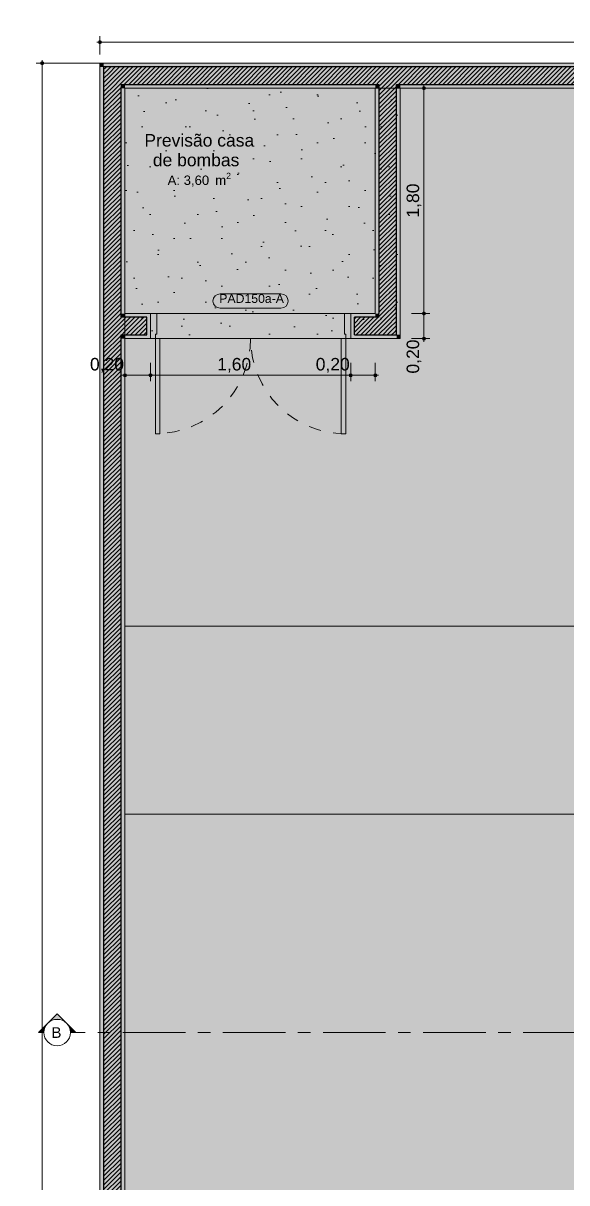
# Model space of a CAD drawing. Header units: metres. Extents: x -77.1 to 22, y -70.6 to -27.7.
# Drawn here: x -77.13 to -72.78, y -37.04 to -27.78 of the extents above; entities that cross this region are included whole.
import ezdxf
from ezdxf.enums import TextEntityAlignment as Align

# ---------------------------------------------------------------- set-up
doc = ezdxf.new("R2010")
doc.units = ezdxf.units.M
doc.header["$MEASUREMENT"] = 0
for name, pattern in [('Dashed', [0.07, 0.045, -0.025]), ('Dot & Dashed', [0.6, 0.5, -0.05, 0, -0.05]), ('Wipeout_Contour', [1, 0, -1])]:
    doc.linetypes.add(name, pattern=pattern)
for name, color, linetype, lineweight in [('0_Caneta_No__7', 7, 'Continuous', 13), ('0_Caneta_No__98', 7, 'Continuous', 0), ('0_Caneta_No__99', 7, 'Continuous', 20), ('LAJES.EST_Caneta_No__241', 7, 'Continuous', 13), ('Marcadores de Porta Archicad_Caneta_No__10', 7, 'Continuous', 5), ('PAREDE CONSTRUIR_Caneta_No__241', 7, 'Continuous', 13), ('PAREDE CONSTRUIR_Caneta_No__3', 7, 'Continuous', 25), ('Portas Archicad_Caneta_No__241', 7, 'Continuous', 13), ('Selos de Zona Archicad_Caneta_No__11', 7, 'Continuous', 5), ('TERRENO.ARQ_Caneta_No__241', 7, 'Continuous', 13), ('ZONA_Caneta_No__91', 255, 'Continuous', 0)]:
    doc.layers.add(name, color=color, linetype=linetype, lineweight=lineweight)
for name, color, linetype in [('COTAS EXECUTIVO.EXEC', 7, 'Continuous'), ('Marcadores de Porta Archicad', 7, 'Continuous'), ('PAREDE CONSTRUIR', 7, 'Continuous'), ('Portas Archicad', 7, 'Continuous'), ('TERRENO.ARQ', 7, 'Continuous'), ('ZONA', 7, 'Continuous')]:
    doc.layers.add(name, color=color, linetype=linetype)
for name, color, linetype, lineweight, true_color in [('COTAS EXECUTIVO.EXEC_Caneta_No__25', 7, 'Continuous', 13, 0x982312), ('LAJES.EST_Caneta_No__18', 7, 'Continuous', 0, 0xdfdfdf), ('Marcadores de Porta Archicad_Caneta_No__9', 7, 'Continuous', 5, 0x020202), ('Portas Archicad_Caneta_No__9', 7, 'Continuous', 5, 0x020202), ('Portas Archicad_Caneta_No__97', 7, 'Continuous', 5, 0x6b6b6b)]:
    doc.layers.add(name, color=color, linetype=linetype, lineweight=lineweight, true_color=true_color)
doc.styles.add('ESTILO_GERADO_1', font='arial.ttf')
doc.dimstyles.new('ESTILO_GERADO__1', dxfattribs={"dimtxt": 0.1, "dimasz": 0.0475, "dimexe": 0.18, "dimexo": 0.1, "dimgap": 0, "dimtad": 1, "dimtih": 1, "dimtoh": 1, "dimzin": 0, "dimdsep": 46, "dimtxsty": 'ESTILO_GERADO_1', "dimblk": 'ARROWHEAD_11', "dimblk1": 'ARROWHEAD_11', "dimblk2": 'ARROWHEAD_11', "dimcen": 0.09, "dimclrd": 256, "dimclre": 256, "dimclrt": 256, "dimadec": 0, "dimazin": 0, "dimtfac": 1, "dimtdec": 4, "dimtmove": 0, "dimatfit": 3, "dimfxl": 0, "dimtolj": 1, "dimtzin": 0, "dimarcsym": 0})
doc.dimstyles.new('ESTILO_GERADO__2', dxfattribs={"dimtxt": 0.1, "dimasz": 0.0475, "dimexe": 0.18, "dimexo": 0.1, "dimgap": 0, "dimtad": 1, "dimzin": 0, "dimdsep": 46, "dimtxsty": 'ESTILO_GERADO_1', "dimblk": 'ARROWHEAD_11', "dimblk1": 'ARROWHEAD_11', "dimblk2": 'ARROWHEAD_11', "dimcen": 0.09, "dimclrd": 256, "dimclre": 256, "dimclrt": 256, "dimadec": 0, "dimazin": 0, "dimtfac": 1, "dimtdec": 4, "dimtmove": 0, "dimatfit": 3, "dimfxl": 0, "dimtolj": 1, "dimtzin": 0, "dimarcsym": 0})
doc.dimstyles.new('ESTILO_GERADO__29', dxfattribs={"dimtxt": 0.1, "dimasz": 0.0475, "dimexe": 0.18, "dimexo": 0.588019, "dimgap": 0, "dimtad": 1, "dimzin": 0, "dimdsep": 46, "dimtxsty": 'ESTILO_GERADO_1', "dimblk": 'ARROWHEAD_11', "dimblk1": 'ARROWHEAD_11', "dimblk2": 'ARROWHEAD_11', "dimcen": 0.09, "dimclrd": 256, "dimclre": 256, "dimclrt": 256, "dimadec": 0, "dimazin": 0, "dimtfac": 1, "dimtdec": 4, "dimtmove": 0, "dimatfit": 3, "dimfxl": 0, "dimtolj": 1, "dimtzin": 0, "dimarcsym": 0})
pattern_1 = [(45, (0, 0), (-0.0176776695, 0.0176776695), [])]
pattern_2 = [(45, (0, 0.6), (-0.1909188, 0.1909188), [0, -0.18, 0, -0.27]), (110, (0.6, 0.6), (0.253717, 0.09234544), [0, -0.132, 0, -0.228])]

# ---------------------------------------------------------------- blocks, each defined once
blk = doc.blocks.new('Double Door 26')
at = {"layer": 'Portas Archicad', "linetype": 'Continuous', "lineweight": 0, "true_color": 0xffffff}
for points in [[(-0.76, 0.76), (-0.76, 0), (-0.725, 0), (-0.725, 0.76)], [(0.76, 0.76), (0.725, 0.76), (0.725, 0), (0.76, 0)], [(-0.75, -0.2), (-0.75, -0.035), (-0.76, -0.035), (-0.76, 0), (-0.8, 0), (-0.8, -0.2)], [(0.8, -0.2), (0.8, 0), (0.76, 0), (0.76, -0.035), (0.75, -0.035), (0.75, -0.2)]]:
    blk.add_hatch(color=7, dxfattribs=at).paths.add_polyline_path(points)
at = {"layer": 'Portas Archicad_Caneta_No__241', "color": 7, "linetype": 'Continuous', "lineweight": 13}
for p, q in [((-0.76, 0.76), (-0.76, 0)), ((-0.725, 0.76), (-0.76, 0.76)), ((-0.725, 0), (-0.725, 0.76)), ((0.725, 0), (0.725, 0.76)), ((0.725, 0.76), (0.76, 0.76)), ((0.76, 0.76), (0.76, 0)), ((-0.76, 0), (-0.8, 0)), ((-0.8, 0), (-0.8, -0.2)), ((-0.8, -0.03), (-0.8, 0)), ((-0.8, -0.03), (-0.8, 0)), ((-0.8, -0.03), (-0.8, 0)), ((-0.8, -0.03), (-0.8, 0)), ((-0.76, -0.035), (-0.76, 0)), ((-0.76, 0), (-0.725, 0)), ((0.76, 0), (0.725, 0)), ((0.8, 0), (0.76, 0)), ((0.76, 0), (0.76, -0.035)), ((0.8, -0.2), (0.8, 0)), ((0.8, -0.03), (0.8, 0)), ((0.8, -0.03), (0.8, 0)), ((0.8, -0.03), (0.8, 0)), ((0.8, -0.03), (0.8, 0)), ((-0.8, -0.17), (-0.8, -0.03)), ((-0.8, -0.17), (-0.8, -0.03)), ((-0.8, -0.17), (-0.8, -0.03)), ((-0.8, -0.17), (-0.8, -0.03)), ((-0.75, -0.035), (-0.76, -0.035)), ((-0.75, -0.2), (-0.75, -0.035)), ((0.76, -0.035), (0.75, -0.035)), ((0.75, -0.035), (0.75, -0.2)), ((0.8, -0.17), (0.8, -0.03)), ((0.8, -0.17), (0.8, -0.03)), ((0.8, -0.17), (0.8, -0.03)), ((0.8, -0.17), (0.8, -0.03)), ((-0.8, -0.2), (-0.8, -0.17)), ((-0.8, -0.2), (-0.8, -0.17)), ((0.8, -0.2), (0.8, -0.17)), ((0.8, -0.2), (0.8, -0.17)), ((-0.8, -0.2), (-0.75, -0.2)), ((0.75, -0.2), (0.8, -0.2))]:
    blk.add_line(p, q, dxfattribs=at)
at = {"layer": 'Portas Archicad_Caneta_No__9', "color": 18, "linetype": 'Continuous', "lineweight": 5, "true_color": 0x020202}
for p, q in [((-0.8, 0), (0.8, 0)), ((-0.8, -0.2), (0.8, -0.2))]:
    blk.add_line(p, q, dxfattribs=at)
at = {"layer": 'Portas Archicad_Caneta_No__97', "color": 251, "linetype": 'Dashed', "lineweight": 5, "true_color": 0x6b6b6b}
for centre, start, end in [((-0.76, 0), 0, 90), ((0.76, 0), 90, 180)]:
    blk.add_arc(centre, 0.76, start, end, dxfattribs=at)
blk = doc.blocks.new('D Marker 22_4')
at = {"layer": 'Marcadores de Porta Archicad_Caneta_No__9', "color": 18, "linetype": 'Continuous', "lineweight": 5, "true_color": 0x020202, "flags": 128}
blk.add_lwpolyline([(-0.2431, -0.2425), (0.2431, -0.2425, -1), (0.2431, -0.3575), (-0.2431, -0.3575, -1)], format="xyb", close=True, dxfattribs=at)
at = {"layer": 'Marcadores de Porta Archicad_Caneta_No__10', "color": 7, "lineweight": 5, "style": 'ESTILO_GERADO_1'}
blk.add_attdef('AC_WIDO_ID', text='', height=0.07, rotation=180, dxfattribs=at).set_placement((0.2499, -0.2182), align=Align.BOTTOM_LEFT)
blk = doc.blocks.new('*D254')
at = {"layer": 'COTAS EXECUTIVO.EXEC_Caneta_No__25', "linetype": 'Continuous', "lineweight": 13, "true_color": 0x982312}
for points in [[(-76.5265, -27.9336), (-76.5255, -27.9384), (-76.5228, -27.9425), (-76.5188, -27.9452), (-76.514, -27.9461), (-76.5092, -27.9452), (-76.5051, -27.9425), (-76.5024, -27.9384), (-76.5015, -27.9336), (-76.5024, -27.9289), (-76.5051, -27.9248), (-76.5092, -27.9221), (-76.514, -27.9211), (-76.5188, -27.9221), (-76.5228, -27.9248), (-76.5255, -27.9289)], [(-41.5265, -27.9336), (-41.5256, -27.9384), (-41.5229, -27.9425), (-41.5188, -27.9452), (-41.514, -27.9461), (-41.5093, -27.9452), (-41.5052, -27.9425), (-41.5025, -27.9384), (-41.5015, -27.9336), (-41.5025, -27.9289), (-41.5052, -27.9248), (-41.5093, -27.9221), (-41.514, -27.9211), (-41.5188, -27.9221), (-41.5229, -27.9248), (-41.5256, -27.9289)]]:
    blk.add_hatch(color=24, dxfattribs=at).paths.add_polyline_path(points)
at = {"layer": 'COTAS EXECUTIVO.EXEC_Caneta_No__25', "color": 24, "linetype": 'Continuous', "lineweight": 13, "true_color": 0x982312}
for p, q in [((-76.539, -27.9336), (-76.5265, -27.9336)), ((-76.514, -27.9211), (-76.514, -27.8868)), ((-76.514, -28.0336), (-76.514, -27.9461)), ((-76.5015, -27.9336), (-41.5265, -27.9336)), ((-41.514, -27.9211), (-41.514, -27.8868)), ((-41.514, -28.0336), (-41.514, -27.9461)), ((-41.5015, -27.9336), (-41.489, -27.9336))]:
    blk.add_line(p, q, dxfattribs=at)
for centre in [(-76.514, -27.9336), (-41.514, -27.9336)]:
    blk.add_circle(centre, 0.0125, dxfattribs=at)
at = {"layer": 'COTAS EXECUTIVO.EXEC_Caneta_No__25', "color": 24, "lineweight": 13, "true_color": 0x982312, "insert": (-59.1856, -27.9136), "char_height": 0.1, "attachment_point": 7, "style": 'ESTILO_GERADO_1'}
blk.add_mtext('\\A1;{\\pql;\\fArial|b0|i0|c0|p0;\\W1.000000;35,00}', dxfattribs=at)
blk = doc.blocks.new('ARROWHEAD_11')
at = {"color": 0, "linetype": 'Continuous', "lineweight": 0}
blk.add_line((0, 0), (-1, 0), dxfattribs=at)
at = {"color": 0, "linetype": 'Continuous', "lineweight": 0, "const_width": 0.25, "flags": 128}
blk.add_lwpolyline([(-0.125, 0, 1), (0.125, 0, 1)], format="xyb", close=True, dxfattribs=at)
blk = doc.blocks.new('Previsão casa de bombas_9_35_7', base_point=(-75.7198, -28.8611))
at = {"layer": 'Selos de Zona Archicad_Caneta_No__11', "color": 7, "lineweight": 5, "insert": (-75.7198, -28.6679), "char_height": 0.1, "width": 1, "attachment_point": 2, "line_spacing_factor": 0.942898, "style": 'ESTILO_GERADO_1'}
blk.add_mtext('\\A1;{\\pqc;\\pt0,0.55;\\fArial|b0|i0|c0|p0;\\W1.000000;Previsão casa de bombas\\fArial|b0|i0|c0|p0;\\W1.000000;\\A1{\\H.66x;\\S^  ;}\\fArial|b0|i0|c0|p0;\\W1.000000;\\fArial|b0|i0|c0|p0;\\W1.000000;\\A1{\\H.66x;\\S^  ;}}', dxfattribs=at)
at = {"layer": 'Selos de Zona Archicad_Caneta_No__11', "color": 7, "lineweight": 5, "insert": (-75.7198, -28.9775), "char_height": 0.075, "attachment_point": 2, "style": 'ESTILO_GERADO_1'}
blk.add_mtext('\\A1;{\\pqc;\\pt0,0.55;\\fArial|b0|i0|c0|p0;\\W1.000000;A: 3,60\\fArial|b0|i0|c0|p0;\\W1.000000;\\A1{\\H.66x;\\S^  ;}\\fArial|b0|i0|c0|p0;\\W1.000000; m\\fArial|b0|i0|c0|p0;\\W1.000000;\\A1{\\H.66x;\\S2^  ;}}', dxfattribs=at)
blk = doc.blocks.new('*D564')
at = {"layer": 'COTAS EXECUTIVO.EXEC_Caneta_No__25', "linetype": 'Continuous', "lineweight": 13, "true_color": 0x982312}
for points in [[(-73.9372, -30.1016), (-73.9362, -30.1064), (-73.9335, -30.1104), (-73.9295, -30.1131), (-73.9247, -30.1141), (-73.9199, -30.1131), (-73.9159, -30.1104), (-73.9132, -30.1064), (-73.9122, -30.1016), (-73.9132, -30.0968), (-73.9159, -30.0927), (-73.9199, -30.09), (-73.9247, -30.0891), (-73.9295, -30.09), (-73.9335, -30.0927), (-73.9362, -30.0968)], [(-73.9372, -30.3016), (-73.9362, -30.3064), (-73.9335, -30.3104), (-73.9295, -30.3131), (-73.9247, -30.3141), (-73.9199, -30.3131), (-73.9159, -30.3104), (-73.9132, -30.3064), (-73.9122, -30.3016), (-73.9132, -30.2968), (-73.9159, -30.2927), (-73.9199, -30.29), (-73.9247, -30.2891), (-73.9295, -30.29), (-73.9335, -30.2927), (-73.9362, -30.2968)]]:
    blk.add_hatch(color=24, dxfattribs=at).paths.add_polyline_path(points)
at = {"layer": 'COTAS EXECUTIVO.EXEC_Caneta_No__25', "color": 24, "linetype": 'Continuous', "lineweight": 13, "true_color": 0x982312}
for p, q in [((-73.9372, -30.1016), (-74.0247, -30.1016)), ((-73.8778, -30.1016), (-73.9122, -30.1016)), ((-73.9247, -30.2891), (-73.9247, -30.1141)), ((-73.9372, -30.3016), (-74.0247, -30.3016)), ((-73.9247, -30.3266), (-73.9247, -30.3141)), ((-73.8778, -30.3016), (-73.9122, -30.3016))]:
    blk.add_line(p, q, dxfattribs=at)
for centre in [(-73.9247, -30.1016), (-73.9247, -30.3016)]:
    blk.add_circle(centre, 0.0125, dxfattribs=at)
at = {"layer": 'COTAS EXECUTIVO.EXEC_Caneta_No__25', "color": 24, "lineweight": 13, "true_color": 0x982312, "insert": (-73.9447, -30.581), "char_height": 0.1, "attachment_point": 7, "rotation": 90, "style": 'ESTILO_GERADO_1'}
blk.add_mtext('\\A1;{\\pql;\\fArial|b0|i0|c0|p0;\\W1.000000;0,20}', dxfattribs=at)
blk = doc.blocks.new('*D565')
at = {"layer": 'COTAS EXECUTIVO.EXEC_Caneta_No__25', "linetype": 'Continuous', "lineweight": 13, "true_color": 0x982312}
for points in [[(-73.9372, -28.3016), (-73.9362, -28.3064), (-73.9335, -28.3104), (-73.9295, -28.3131), (-73.9247, -28.3141), (-73.9199, -28.3131), (-73.9159, -28.3104), (-73.9132, -28.3064), (-73.9122, -28.3016), (-73.9132, -28.2968), (-73.9159, -28.2927), (-73.9199, -28.29), (-73.9247, -28.2891), (-73.9295, -28.29), (-73.9335, -28.2927), (-73.9362, -28.2968)], [(-73.9372, -30.1016), (-73.9362, -30.1064), (-73.9335, -30.1104), (-73.9295, -30.1131), (-73.9247, -30.1141), (-73.9199, -30.1131), (-73.9159, -30.1104), (-73.9132, -30.1064), (-73.9122, -30.1016), (-73.9132, -30.0968), (-73.9159, -30.0927), (-73.9199, -30.09), (-73.9247, -30.0891), (-73.9295, -30.09), (-73.9335, -30.0927), (-73.9362, -30.0968)]]:
    blk.add_hatch(color=24, dxfattribs=at).paths.add_polyline_path(points)
at = {"layer": 'COTAS EXECUTIVO.EXEC_Caneta_No__25', "color": 24, "linetype": 'Continuous', "lineweight": 13, "true_color": 0x982312}
for p, q in [((-73.9372, -28.3016), (-74.0247, -28.3016)), ((-73.9247, -28.2891), (-73.9247, -28.2766)), ((-73.9247, -30.0891), (-73.9247, -28.3141)), ((-73.8778, -28.3016), (-73.9122, -28.3016)), ((-73.9372, -30.1016), (-74.0247, -30.1016)), ((-73.8778, -30.1016), (-73.9122, -30.1016))]:
    blk.add_line(p, q, dxfattribs=at)
for centre in [(-73.9247, -28.3016), (-73.9247, -30.1016)]:
    blk.add_circle(centre, 0.0125, dxfattribs=at)
at = {"layer": 'COTAS EXECUTIVO.EXEC_Caneta_No__25', "color": 24, "lineweight": 13, "true_color": 0x982312, "insert": (-73.9447, -29.335), "char_height": 0.1, "attachment_point": 7, "rotation": 90, "style": 'ESTILO_GERADO_1'}
blk.add_mtext('\\A1;{\\pql;\\fArial|b0|i0|c0|p0;\\W1.000000;1,80}', dxfattribs=at)
blk = doc.blocks.new('*D722')
at = {"layer": 'COTAS EXECUTIVO.EXEC_Caneta_No__25', "linetype": 'Continuous', "lineweight": 13, "true_color": 0x982312}
for points in [[(-76.3265, -30.5948), (-76.3255, -30.5996), (-76.3228, -30.6037), (-76.3188, -30.6064), (-76.314, -30.6073), (-76.3092, -30.6064), (-76.3051, -30.6037), (-76.3024, -30.5996), (-76.3015, -30.5948), (-76.3024, -30.59), (-76.3051, -30.586), (-76.3092, -30.5833), (-76.314, -30.5823), (-76.3188, -30.5833), (-76.3228, -30.586), (-76.3255, -30.59)], [(-76.1226, -30.5948), (-76.1216, -30.5996), (-76.1189, -30.6037), (-76.1148, -30.6064), (-76.1101, -30.6073), (-76.1053, -30.6064), (-76.1012, -30.6037), (-76.0985, -30.5996), (-76.0976, -30.5948), (-76.0985, -30.59), (-76.1012, -30.586), (-76.1053, -30.5833), (-76.1101, -30.5823), (-76.1148, -30.5833), (-76.1189, -30.586), (-76.1216, -30.59)]]:
    blk.add_hatch(color=24, dxfattribs=at).paths.add_polyline_path(points)
at = {"layer": 'COTAS EXECUTIVO.EXEC_Caneta_No__25', "color": 24, "linetype": 'Continuous', "lineweight": 13, "true_color": 0x982312}
for p, q in [((-76.314, -30.5823), (-76.314, -30.4948)), ((-76.1101, -30.5823), (-76.1101, -30.4948)), ((-76.339, -30.5948), (-76.3265, -30.5948)), ((-76.314, -30.6417), (-76.314, -30.6073)), ((-76.3015, -30.5948), (-76.1226, -30.5948)), ((-76.1101, -30.6417), (-76.1101, -30.6073))]:
    blk.add_line(p, q, dxfattribs=at)
for centre in [(-76.314, -30.5948), (-76.1101, -30.5948)]:
    blk.add_circle(centre, 0.0125, dxfattribs=at)
at = {"layer": 'COTAS EXECUTIVO.EXEC_Caneta_No__25', "color": 24, "lineweight": 13, "true_color": 0x982312, "insert": (-76.5934, -30.5748), "char_height": 0.1, "attachment_point": 7, "style": 'ESTILO_GERADO_1'}
blk.add_mtext('\\A1;{\\pql;\\fArial|b0|i0|c0|p0;\\W1.000000;0,20}', dxfattribs=at)
blk = doc.blocks.new('*D723')
at = {"layer": 'COTAS EXECUTIVO.EXEC_Caneta_No__25', "linetype": 'Continuous', "lineweight": 13, "true_color": 0x982312}
for points in [[(-76.1226, -30.5948), (-76.1216, -30.5996), (-76.1189, -30.6037), (-76.1148, -30.6064), (-76.1101, -30.6073), (-76.1053, -30.6064), (-76.1012, -30.6037), (-76.0985, -30.5996), (-76.0976, -30.5948), (-76.0985, -30.59), (-76.1012, -30.586), (-76.1053, -30.5833), (-76.1101, -30.5823), (-76.1148, -30.5833), (-76.1189, -30.586), (-76.1216, -30.59)], [(-74.5226, -30.5948), (-74.5216, -30.5996), (-74.5189, -30.6037), (-74.5148, -30.6064), (-74.5101, -30.6073), (-74.5053, -30.6064), (-74.5012, -30.6037), (-74.4985, -30.5996), (-74.4976, -30.5948), (-74.4985, -30.59), (-74.5012, -30.586), (-74.5053, -30.5833), (-74.5101, -30.5823), (-74.5148, -30.5833), (-74.5189, -30.586), (-74.5216, -30.59)]]:
    blk.add_hatch(color=24, dxfattribs=at).paths.add_polyline_path(points)
at = {"layer": 'COTAS EXECUTIVO.EXEC_Caneta_No__25', "color": 24, "linetype": 'Continuous', "lineweight": 13, "true_color": 0x982312}
for p, q in [((-76.1101, -30.5823), (-76.1101, -30.4948)), ((-74.5101, -30.5823), (-74.5101, -30.4948)), ((-76.1101, -30.6417), (-76.1101, -30.6073)), ((-76.0976, -30.5948), (-74.5226, -30.5948)), ((-74.5101, -30.6417), (-74.5101, -30.6073))]:
    blk.add_line(p, q, dxfattribs=at)
for centre in [(-76.1101, -30.5948), (-74.5101, -30.5948)]:
    blk.add_circle(centre, 0.0125, dxfattribs=at)
at = {"layer": 'COTAS EXECUTIVO.EXEC_Caneta_No__25', "color": 24, "lineweight": 13, "true_color": 0x982312, "char_height": 0.1, "attachment_point": 7, "style": 'ESTILO_GERADO_1'}
for s, insert in [('\\A1;{\\pql;\\fArial|b0|i0|c0|p0;\\W1.000000;1,60}', (-75.577, -30.5748)), ('\\A1;{\\pql;\\fArial|b0|i0|c0|p0;\\W1.000000;0,20}', (-74.7895, -30.5748))]:
    blk.add_mtext(s, dxfattribs=dict(at, insert=insert))
blk = doc.blocks.new('*D724')
at = {"layer": 'COTAS EXECUTIVO.EXEC_Caneta_No__25', "linetype": 'Continuous', "lineweight": 13, "true_color": 0x982312}
for points in [[(-74.5226, -30.5948), (-74.5216, -30.5996), (-74.5189, -30.6037), (-74.5148, -30.6064), (-74.5101, -30.6073), (-74.5053, -30.6064), (-74.5012, -30.6037), (-74.4985, -30.5996), (-74.4976, -30.5948), (-74.4985, -30.59), (-74.5012, -30.586), (-74.5053, -30.5833), (-74.5101, -30.5823), (-74.5148, -30.5833), (-74.5189, -30.586), (-74.5216, -30.59)], [(-74.3265, -30.5948), (-74.3255, -30.5996), (-74.3228, -30.6037), (-74.3188, -30.6064), (-74.314, -30.6073), (-74.3092, -30.6064), (-74.3051, -30.6037), (-74.3024, -30.5996), (-74.3015, -30.5948), (-74.3024, -30.59), (-74.3051, -30.586), (-74.3092, -30.5833), (-74.314, -30.5823), (-74.3188, -30.5833), (-74.3228, -30.586), (-74.3255, -30.59)]]:
    blk.add_hatch(color=24, dxfattribs=at).paths.add_polyline_path(points)
at = {"layer": 'COTAS EXECUTIVO.EXEC_Caneta_No__25', "color": 24, "linetype": 'Continuous', "lineweight": 13, "true_color": 0x982312}
for p, q in [((-74.5101, -30.5823), (-74.5101, -30.4948)), ((-74.314, -30.5823), (-74.314, -30.4948)), ((-74.5101, -30.6417), (-74.5101, -30.6073)), ((-74.4976, -30.5948), (-74.3265, -30.5948)), ((-74.314, -30.6417), (-74.314, -30.6073)), ((-74.3015, -30.5948), (-74.289, -30.5948))]:
    blk.add_line(p, q, dxfattribs=at)
for centre in [(-74.5101, -30.5948), (-74.314, -30.5948)]:
    blk.add_circle(centre, 0.0125, dxfattribs=at)
blk = doc.blocks.new('*D777')
at = {"layer": 'COTAS EXECUTIVO.EXEC_Caneta_No__25', "linetype": 'Continuous', "lineweight": 13, "true_color": 0x982312}
for points in [[(-76.9883, -28.1016), (-76.9874, -28.1064), (-76.9846, -28.1104), (-76.9806, -28.1131), (-76.9758, -28.1141), (-76.971, -28.1131), (-76.967, -28.1104), (-76.9643, -28.1064), (-76.9633, -28.1016), (-76.9643, -28.0968), (-76.967, -28.0927), (-76.971, -28.09), (-76.9758, -28.0891), (-76.9806, -28.09), (-76.9846, -28.0927), (-76.9874, -28.0968)], [(-76.9883, -67.1016), (-76.9874, -67.1064), (-76.9846, -67.1104), (-76.9806, -67.1131), (-76.9758, -67.1141), (-76.971, -67.1131), (-76.967, -67.1104), (-76.9643, -67.1064), (-76.9633, -67.1016), (-76.9643, -67.0968), (-76.967, -67.0927), (-76.971, -67.09), (-76.9758, -67.0891), (-76.9806, -67.09), (-76.9846, -67.0927), (-76.9874, -67.0968)]]:
    blk.add_hatch(color=24, dxfattribs=at).paths.add_polyline_path(points)
at = {"layer": 'COTAS EXECUTIVO.EXEC_Caneta_No__25', "color": 24, "linetype": 'Continuous', "lineweight": 13, "true_color": 0x982312}
for p, q in [((-76.9883, -28.1016), (-77.0227, -28.1016)), ((-76.9758, -28.0891), (-76.9758, -28.0766)), ((-76.9758, -67.0891), (-76.9758, -28.1141)), ((-76.3878, -28.1016), (-76.9633, -28.1016)), ((-76.9883, -67.1016), (-77.0227, -67.1016)), ((-76.9758, -67.1266), (-76.9758, -67.1141)), ((-76.3878, -67.1016), (-76.9633, -67.1016))]:
    blk.add_line(p, q, dxfattribs=at)
for centre in [(-76.9758, -28.1016), (-76.9758, -67.1016)]:
    blk.add_circle(centre, 0.0125, dxfattribs=at)
at = {"layer": 'COTAS EXECUTIVO.EXEC_Caneta_No__25', "color": 24, "lineweight": 13, "true_color": 0x982312, "insert": (-76.9958, -47.7732), "char_height": 0.1, "attachment_point": 7, "rotation": 90, "style": 'ESTILO_GERADO_1'}
blk.add_mtext('\\A1;{\\pql;\\fArial|b0|i0|c0|p0;\\W1.000000;39,00}', dxfattribs=at)

msp = doc.modelspace()

# ---------------------------------------------------------------- hatches: boundary and pattern name
at = {"layer": 'LAJES.EST_Caneta_No__18', "linetype": 'Continuous', "lineweight": 0, "true_color": 0xdfdfdf}
h = msp.add_hatch(dxfattribs=at)
h.set_pattern_fill('Piso_Externo__0007', color=254, style=0, pattern_type=2)
h.set_pattern_definition(pattern_2)
h.paths.add_polyline_path([(-76.514, -65.1016), (-73.814, -65.1016, -0.414214), (-75.814, -67.1016), (-66.814, -67.1016, -0.414214), (-68.814, -65.1016), (-68.814, -62.301), (-68.814, -45.4002, -0.414214), (-66.514, -43.1002), (-65.914, -43.1002), (-65.914, -42.3002), (-66.514, -42.3002), (-66.514, -38.2041), (-65.114, -38.2041), (-65.114, -36.7038), (-66.514, -36.7038), (-66.514, -32.5997), (-65.114, -32.5997), (-56.714, -32.5997), (-53.814, -32.5997), (-44.014, -32.5997), (-44.014, -42.3002), (-53.814, -42.3002), (-53.814, -47.1002), (-44.014, -47.1002), (-44.014, -50.8516), (-45.6136, -50.8516), (-45.6136, -52.3506), (-44.014, -52.3506), (-44.014, -60.3006), (-48.9163, -60.3006), (-48.9163, -61.1006), (-44.3609, -61.1006), (-44.3609, -67.1016), (-44.014, -67.1016), (-41.514, -67.1016), (-41.514, -28.1016), (-41.714, -28.1016), (-41.714, -60.3006), (-43.014, -60.3006), (-43.014, -30.0016), (-66.514, -30.0016), (-66.514, -28.1016), (-76.514, -28.1016)])
h.paths.add_polyline_path([(-73.814, -45.1016), (-76.314, -45.1016), (-76.314, -43.0892), (-75.7984, -43.0908, -0.414214), (-73.8139, -45.0876)], flags=0)
h.paths.add_polyline_path([(-73.814, -45.5846, -0.009328), (-73.814, -45.6604)], flags=0)
h.paths.add_polyline_path([(-52.814, -46.3002), (-52.814, -43.1002), (-44.014, -43.1002), (-44.014, -46.3002)], flags=0)
h.paths.add_polyline_path([(-67.714, -34.1), (-76.314, -34.1), (-76.314, -32.5997), (-67.714, -32.5997)], flags=0)
h = msp.add_hatch(dxfattribs=at)
h.set_pattern_fill('Piso_Externo__0007', color=254, style=0, pattern_type=2)
h.set_pattern_definition(pattern_2)
h.paths.add_polyline_path([(-76.314, -30.3016), (-74.114, -30.3016), (-74.114, -28.3016), (-76.314, -28.3016)])
at = {"layer": 'PAREDE CONSTRUIR', "linetype": 'Continuous', "lineweight": 0, "true_color": 0xffffff}
for points in [[(-76.514, -28.1316), (-76.484, -28.1316), (-76.514, -28.1016)], [(-76.514, -28.1016), (-76.484, -28.1316), (-76.484, -28.1016)], [(-76.514, -28.1316), (-76.514, -67.1016), (-76.484, -67.1016), (-76.484, -28.1316)], [(-76.484, -28.1016), (-76.484, -28.1316), (-41.544, -28.1316), (-41.544, -28.1016)], [(-76.344, -28.3016), (-76.314, -28.3016), (-76.344, -28.2716)], [(-76.344, -28.2716), (-76.314, -28.3016), (-76.314, -28.2716)], [(-76.344, -28.3016), (-76.344, -30.1016), (-76.314, -30.1016), (-76.314, -28.3016)], [(-74.314, -28.2716), (-76.314, -28.2716), (-76.314, -28.3016), (-74.314, -28.3016)], [(-74.284, -28.2716), (-74.314, -28.2716), (-74.314, -28.3016), (-74.284, -28.3016)], [(-74.284, -30.1016), (-74.284, -28.3016), (-74.314, -28.3016), (-74.314, -30.1016)], [(-74.114, -28.2716), (-74.144, -28.2716), (-74.144, -28.3016), (-74.114, -28.3016)], [(-74.114, -30.2716), (-74.114, -28.3016), (-74.144, -28.3016), (-74.144, -30.2716)], [(-41.714, -28.2716), (-74.114, -28.2716), (-74.114, -28.3016), (-41.714, -28.3016)], [(-76.344, -30.1016), (-76.344, -30.1316), (-76.314, -30.1316), (-76.314, -30.1016)], [(-76.314, -30.1016), (-76.314, -30.1316), (-76.1101, -30.1316), (-76.1101, -30.1016)], [(-74.5101, -30.1316), (-74.314, -30.1316), (-74.314, -30.1016), (-74.5101, -30.1016)], [(-74.284, -30.1016), (-74.314, -30.1016), (-74.284, -30.1316)], [(-74.314, -30.1316), (-74.284, -30.1316), (-74.314, -30.1016)], [(-76.1401, -30.2716), (-76.1101, -30.3016), (-76.1101, -30.1316), (-76.1401, -30.1316)], [(-74.4801, -30.2716), (-74.4801, -30.1316), (-74.5101, -30.1316), (-74.5101, -30.3016)], [(-76.344, -30.2716), (-76.344, -30.3016), (-76.314, -30.3016), (-76.314, -30.2716)], [(-76.314, -30.2716), (-76.314, -30.3016), (-76.1101, -30.3016), (-76.1401, -30.2716)], [(-74.5101, -30.3016), (-74.144, -30.3016), (-74.144, -30.2716), (-74.4801, -30.2716)], [(-74.114, -30.2716), (-74.144, -30.2716), (-74.114, -30.3016)], [(-74.144, -30.2716), (-74.144, -30.3016), (-74.114, -30.3016)], [(-76.344, -30.3016), (-76.344, -67.1016), (-76.314, -67.1016), (-76.314, -30.3016)]]:
    msp.add_hatch(color=7, dxfattribs=at).paths.add_polyline_path(points)
at = {"layer": 'PAREDE CONSTRUIR', "linetype": 'Continuous', "lineweight": 0, "true_color": 0x000000}
h = msp.add_hatch(dxfattribs=at)
h.set_pattern_fill('common_brick_0007', color=18, style=0, pattern_type=2)
h.set_pattern_definition(pattern_1)
h.paths.add_polyline_path([(-76.484, -28.2716), (-76.344, -28.2716), (-76.484, -28.1316)])
h = msp.add_hatch(dxfattribs=at)
h.set_pattern_fill('common_brick_0007', color=18, style=0, pattern_type=2)
h.set_pattern_definition(pattern_1)
h.paths.add_polyline_path([(-76.484, -28.1316), (-76.344, -28.2716), (-76.344, -28.1316)])
h = msp.add_hatch(dxfattribs=at)
h.set_pattern_fill('common_brick_0007', color=18, style=0, pattern_type=2)
h.set_pattern_definition(pattern_1)
h.paths.add_polyline_path([(-76.344, -28.1316), (-76.344, -28.2716), (-74.284, -28.2716), (-74.284, -28.1316)])
h = msp.add_hatch(dxfattribs=at)
h.set_pattern_fill('common_brick_0007', color=18, style=0, pattern_type=2)
h.set_pattern_definition(pattern_1)
h.paths.add_polyline_path([(-74.144, -28.1316), (-74.284, -28.1316), (-74.284, -28.2716), (-74.144, -28.2716)])
h = msp.add_hatch(dxfattribs=at)
h.set_pattern_fill('common_brick_0007', color=18, style=0, pattern_type=2)
h.set_pattern_definition(pattern_1)
h.paths.add_polyline_path([(-74.144, -28.1316), (-74.144, -28.2716), (-41.684, -28.2716), (-41.684, -28.1316)])
h = msp.add_hatch(dxfattribs=at)
h.set_pattern_fill('common_brick_0007', color=18, style=0, pattern_type=2)
h.set_pattern_definition(pattern_1)
h.paths.add_polyline_path([(-76.484, -28.2716), (-76.484, -30.1316), (-76.344, -30.1316), (-76.344, -28.2716)])
h = msp.add_hatch(dxfattribs=at)
h.set_pattern_fill('common_brick_0007', color=18, style=0, pattern_type=2)
h.set_pattern_definition(pattern_1)
h.paths.add_polyline_path([(-74.144, -28.2716), (-74.284, -28.2716), (-74.284, -28.3016), (-74.144, -28.3016)])
h = msp.add_hatch(dxfattribs=at)
h.set_pattern_fill('common_brick_0007', color=18, style=0, pattern_type=2)
h.set_pattern_definition(pattern_1)
h.paths.add_polyline_path([(-74.144, -30.1316), (-74.144, -28.3016), (-74.284, -28.3016), (-74.284, -30.1316)])
h = msp.add_hatch(dxfattribs=at)
h.set_pattern_fill('common_brick_0007', color=18, style=0, pattern_type=2)
h.set_pattern_definition(pattern_1)
h.paths.add_polyline_path([(-76.484, -30.1316), (-76.484, -30.2716), (-76.344, -30.2716), (-76.344, -30.1316)])
h = msp.add_hatch(dxfattribs=at)
h.set_pattern_fill('common_brick_0007', color=18, style=0, pattern_type=2)
h.set_pattern_definition(pattern_1)
h.paths.add_polyline_path([(-76.344, -30.1316), (-76.344, -30.2716), (-76.314, -30.2716), (-76.314, -30.1316)])
h = msp.add_hatch(dxfattribs=at)
h.set_pattern_fill('common_brick_0007', color=18, style=0, pattern_type=2)
h.set_pattern_definition(pattern_1)
h.paths.add_polyline_path([(-76.314, -30.1316), (-76.314, -30.2716), (-76.1401, -30.2716), (-76.1401, -30.1316)])
h = msp.add_hatch(dxfattribs=at)
h.set_pattern_fill('common_brick_0007', color=18, style=0, pattern_type=2)
h.set_pattern_definition(pattern_1)
h.paths.add_polyline_path([(-74.284, -30.1316), (-74.4801, -30.1316), (-74.4801, -30.2716), (-74.284, -30.2716)])
h = msp.add_hatch(dxfattribs=at)
h.set_pattern_fill('common_brick_0007', color=18, style=0, pattern_type=2)
h.set_pattern_definition(pattern_1)
h.paths.add_polyline_path([(-74.144, -30.1316), (-74.284, -30.1316), (-74.144, -30.2716)])
h = msp.add_hatch(dxfattribs=at)
h.set_pattern_fill('common_brick_0007', color=18, style=0, pattern_type=2)
h.set_pattern_definition(pattern_1)
h.paths.add_polyline_path([(-74.284, -30.2716), (-74.144, -30.2716), (-74.284, -30.1316)])
h = msp.add_hatch(dxfattribs=at)
h.set_pattern_fill('common_brick_0007', color=18, style=0, pattern_type=2)
h.set_pattern_definition(pattern_1)
h.paths.add_polyline_path([(-76.484, -30.2716), (-76.484, -67.1016), (-76.344, -67.1016), (-76.344, -30.2716)])
at = {"layer": 'TERRENO.ARQ', "linetype": 'Continuous', "lineweight": 0, "true_color": 0xc5d9be}
msp.add_hatch(color=9, dxfattribs=at).paths.add_polyline_path([(-76.314, -34.1), (-67.714, -34.1), (-67.714, -32.5997), (-76.314, -32.5997)])

# ---------------------------------------------------------------- linework, layer by layer
at = {"layer": '0_Caneta_No__99', "color": 7, "linetype": 'Dot & Dashed', "lineweight": 20}
msp.add_line((-41.4312, -35.8446), (-76.7059, -35.8446), dxfattribs=at)
at = {"layer": 'LAJES.EST_Caneta_No__241', "color": 7, "linetype": 'Continuous', "lineweight": 13, "flags": 128}
msp.add_lwpolyline([(-43.014, -30.0016), (-66.514, -30.0016), (-66.514, -28.1016), (-76.514, -28.1016), (-76.514, -65.1016), (-73.814, -65.1016, -0.414214), (-75.814, -67.1016), (-66.814, -67.1016, -0.414214), (-68.814, -65.1016), (-68.814, -62.301), (-68.814, -45.4002, -0.414214), (-66.514, -43.1002), (-65.914, -43.1002), (-65.914, -42.3002), (-66.514, -42.3002), (-66.514, -38.2041), (-65.114, -38.2041), (-65.114, -36.7038), (-66.514, -36.7038), (-66.514, -32.5997), (-65.114, -32.5997), (-56.714, -32.5997), (-53.814, -32.5997)], format="xyb", dxfattribs=at)
for points in [[(-76.314, -30.3016), (-74.114, -30.3016), (-74.114, -28.3016), (-76.314, -28.3016)], [(-67.714, -34.1), (-76.314, -34.1), (-76.314, -32.5997), (-67.714, -32.5997)]]:
    msp.add_lwpolyline(points, close=True, dxfattribs=at)
at = {"layer": 'PAREDE CONSTRUIR_Caneta_No__241', "color": 7, "linetype": 'Continuous', "lineweight": 13}
for p, q in [((-76.1101, -30.1016), (-76.1101, -30.1316)), ((-74.5101, -30.1016), (-74.5101, -30.1316)), ((-76.1101, -30.1316), (-76.1101, -30.2716)), ((-76.1101, -30.1316), (-76.1101, -30.2716)), ((-74.5101, -30.1316), (-74.5101, -30.2716)), ((-74.5101, -30.1316), (-74.5101, -30.2716)), ((-76.1101, -30.2716), (-76.1101, -30.3016)), ((-76.1101, -30.2716), (-76.1101, -30.3016)), ((-74.5101, -30.2716), (-74.5101, -30.3016)), ((-74.5101, -30.2716), (-74.5101, -30.3016))]:
    msp.add_line(p, q, dxfattribs=at)
at = {"layer": 'PAREDE CONSTRUIR_Caneta_No__241', "color": 7, "linetype": 'Continuous', "lineweight": 13, "flags": 128}
for points in [[(-76.514, -28.1016), (-76.514, -28.1316)], [(-41.544, -28.1016), (-76.514, -28.1016)], [(-76.514, -28.1316), (-76.514, -67.1016)], [(-76.314, -28.3016), (-74.314, -28.3016)], [(-76.314, -30.1016), (-76.314, -28.3016)], [(-74.314, -28.3016), (-74.314, -30.1016)], [(-74.114, -30.2716), (-74.114, -28.3016)], [(-74.114, -28.3016), (-41.714, -28.3016)], [(-76.1101, -30.1016), (-76.314, -30.1016)], [(-74.314, -30.1016), (-74.5101, -30.1016)], [(-74.114, -30.3016), (-74.114, -30.2716)], [(-76.314, -30.3016), (-76.1101, -30.3016)], [(-76.314, -67.1016), (-76.314, -30.3016)], [(-74.5101, -30.3016), (-74.114, -30.3016)]]:
    msp.add_lwpolyline(points, dxfattribs=at)
at = {"layer": 'PAREDE CONSTRUIR_Caneta_No__3', "color": 7, "linetype": 'Continuous', "lineweight": 25}
for p, q in [((-76.484, -28.1316), (-76.484, -28.2716)), ((-76.344, -28.1316), (-76.484, -28.1316)), ((-76.484, -28.1316), (-76.484, -28.2716)), ((-74.284, -28.1316), (-76.344, -28.1316)), ((-74.144, -28.1316), (-74.284, -28.1316)), ((-41.684, -28.1316), (-74.144, -28.1316)), ((-76.484, -28.2716), (-76.484, -30.1316)), ((-76.344, -28.2716), (-76.344, -28.3016)), ((-76.344, -28.2716), (-74.284, -28.2716)), ((-76.344, -28.2716), (-76.344, -28.3016)), ((-76.344, -30.1316), (-76.344, -28.3016)), ((-74.284, -28.2716), (-74.284, -28.3016)), ((-74.284, -28.2716), (-74.284, -28.3016)), ((-74.284, -28.3016), (-74.284, -30.1016)), ((-74.144, -28.3016), (-74.144, -28.2716)), ((-74.144, -28.3016), (-74.144, -28.2716)), ((-74.144, -28.2716), (-41.714, -28.2716)), ((-74.144, -30.1316), (-74.144, -28.3016)), ((-74.284, -30.1316), (-74.284, -30.1016)), ((-74.284, -30.1316), (-74.284, -30.1016)), ((-76.484, -30.1316), (-76.484, -30.2716)), ((-76.314, -30.1316), (-76.344, -30.1316)), ((-76.314, -30.1316), (-76.344, -30.1316)), ((-76.1401, -30.1316), (-76.314, -30.1316)), ((-76.1401, -30.2716), (-76.1401, -30.1316)), ((-74.284, -30.1316), (-74.4801, -30.1316)), ((-74.4801, -30.2716), (-74.4801, -30.1316)), ((-74.144, -30.2716), (-74.144, -30.1316)), ((-74.144, -30.2716), (-74.144, -30.1316)), ((-76.484, -30.2716), (-76.484, -67.1016)), ((-76.344, -30.2716), (-76.314, -30.2716)), ((-76.344, -30.2716), (-76.314, -30.2716)), ((-76.344, -67.1016), (-76.344, -30.2716)), ((-76.314, -30.2716), (-76.1401, -30.2716)), ((-74.4801, -30.2716), (-74.284, -30.2716)), ((-74.284, -30.2716), (-74.144, -30.2716))]:
    msp.add_line(p, q, dxfattribs=at)
at = {"layer": 'TERRENO.ARQ_Caneta_No__241', "color": 7, "linetype": 'Continuous', "lineweight": 13, "flags": 128}
msp.add_lwpolyline([(-76.314, -34.1), (-67.714, -34.1), (-67.714, -32.5997), (-76.314, -32.5997)], close=True, dxfattribs=at)
at = {"layer": 'ZONA_Caneta_No__91', "color": 255, "linetype": 'Continuous', "lineweight": 0, "flags": 128}
msp.add_lwpolyline([(-74.314, -30.1016), (-74.314, -28.3016), (-76.314, -28.3016), (-76.314, -30.1016)], close=True, dxfattribs=at)

# ---------------------------------------------------------------- block references
at = {"layer": 'Marcadores de Porta Archicad', "color": 7, "lineweight": 0}
ref = msp.add_blockref('D Marker 22_4', (-75.3101, -30.3016), dxfattribs=dict(at, rotation=180))
ref.add_attrib('AC_WIDO_ID', 'PAD150a-A', dxfattribs={"layer": 'Marcadores de Porta Archicad_Caneta_No__10', "color": 7, "lineweight": 5, "height": 0.07, "rotation": 360, "style": 'ESTILO_GERADO_1'}).set_placement((-75.56, -30.0377), align=Align.BOTTOM_LEFT)
at = {"layer": 'Portas Archicad', "color": 7, "linetype": 'Continuous', "lineweight": 0, "xscale": -1, "rotation": 180}
msp.add_blockref('Double Door 26', (-75.3101, -30.3016), dxfattribs=at)
at = {"layer": 'ZONA', "color": 7, "linetype": 'Continuous', "lineweight": 0}
msp.add_blockref('Previsão casa de bombas_9_35_7', (-75.7198, -28.8611), dxfattribs=at)

# ---------------------------------------------------------------- dimensions: what is measured, and where the dimension line sits
at = {"layer": 'COTAS EXECUTIVO.EXEC', "color": 24, "linetype": 'Continuous', "lineweight": 13, "true_color": 0x982312}
for base, p1, p2, picture, middle in [((-41.514, -27.9336), (-76.514, -28.1016), (-41.514, -28.1016), '*D254', (-59.0181, -27.8636)), ((-76.1101, -30.5948), (-76.314, -30.1016), (-76.1101, -30.3016), '*D722', (-76.4639, -30.5248)), ((-74.314, -30.5948), (-74.5101, -30.3016), (-74.314, -30.1016), '*D724', (-74.66, -30.5248)), ((-74.5101, -30.5948), (-76.1101, -30.3016), (-74.5101, -30.3016), '*D723', (-75.4475, -30.5248))]:
    dim = msp.add_linear_dim(base=base, p1=p1, p2=p2, dimstyle='ESTILO_GERADO__1', dxfattribs=at)
    dim.commit()
    dim.dimension.update_dxf_attribs({"geometry": picture, "text_midpoint": middle, "dimtype": 160})
for base, p1, p2, dimstyle, picture, middle in [((-76.9758, -28.1016), (-76.514, -67.1016), (-76.514, -28.1016), 'ESTILO_GERADO__29', '*D777', (-77.0458, -47.6057)), ((-73.9247, -28.3016), (-74.314, -30.1016), (-74.114, -28.3016), 'ESTILO_GERADO__2', '*D565', (-73.9947, -29.2056)), ((-73.9247, -30.1016), (-74.314, -30.3016), (-74.314, -30.1016), 'ESTILO_GERADO__2', '*D564', (-73.9947, -30.4515))]:
    dim = msp.add_linear_dim(base=base, p1=p1, p2=p2, angle=90, dimstyle=dimstyle, dxfattribs=at)
    dim.commit()
    dim.dimension.update_dxf_attribs({"geometry": picture, "text_midpoint": middle, "dimtype": 160, "text_rotation": 90})

# ---------------------------------------------------------------- next in the draw order: wipeouts: each hides what was drawn before it
at = {"color": 254, "linetype": 'Wipeout_Contour', "lineweight": 0, "ltscale": 1526.479056}
msp.add_wipeout([(-76.7498, -35.8446), (-76.7498, -35.8446), (-76.7603, -35.7986), (-76.7897, -35.7617), (-76.8323, -35.7412), (-76.8795, -35.7412), (-76.922, -35.7617), (-76.9514, -35.7986), (-76.9619, -35.8446), (-76.9619, -35.8446), (-76.9619, -35.8446), (-76.9514, -35.8906), (-76.922, -35.9275), (-76.8795, -35.948), (-76.8323, -35.948), (-76.7897, -35.9275), (-76.7603, -35.8906)], dxfattribs=at)

# ---------------------------------------------------------------- next in the draw order: hatches: boundary and pattern name
at = {"linetype": 'Continuous', "lineweight": 0, "true_color": 0x000000}
for points in [[(-76.9309, -35.7696, -0.414214), (-76.7809, -35.7696), (-76.8559, -35.6946)], [(-77.0059, -35.8446), (-76.9619, -35.8446, -0.198912), (-76.9309, -35.7696)], [(-76.7059, -35.8446), (-76.7809, -35.7696, -0.198912), (-76.7498, -35.8446)]]:
    msp.add_hatch(color=18, dxfattribs=at).paths.add_polyline_path(points)

# ---------------------------------------------------------------- next in the draw order: linework, layer by layer
at = {"layer": '0_Caneta_No__98', "color": 7, "linetype": 'Continuous', "lineweight": 0, "flags": 128}
for points in [[(-76.9309, -35.7696, -0.414214), (-76.7809, -35.7696), (-76.8559, -35.6946)], [(-77.0059, -35.8446), (-76.9619, -35.8446, -0.198912), (-76.9309, -35.7696)], [(-76.7059, -35.8446), (-76.7498, -35.8446, 0.198912), (-76.7809, -35.7696)]]:
    msp.add_lwpolyline(points, format="xyb", close=True, dxfattribs=at)
at = {"layer": '0_Caneta_No__98', "color": 7, "linetype": 'Continuous', "lineweight": 0}
msp.add_circle((-76.8559, -35.8446), 0.1061, dxfattribs=at)

# ---------------------------------------------------------------- next in the draw order: texts
at = {"layer": '0_Caneta_No__7', "color": 7, "lineweight": 13, "insert": (-76.8212, -35.8871), "char_height": 0.085, "attachment_point": 9, "style": 'ESTILO_GERADO_1'}
msp.add_mtext('\\A1;{\\pqr;\\pt0;\\fArial|b0|i0|c0|p0;\\W1.000000;B}', dxfattribs=at)

doc.saveas('drawing.dxf')
